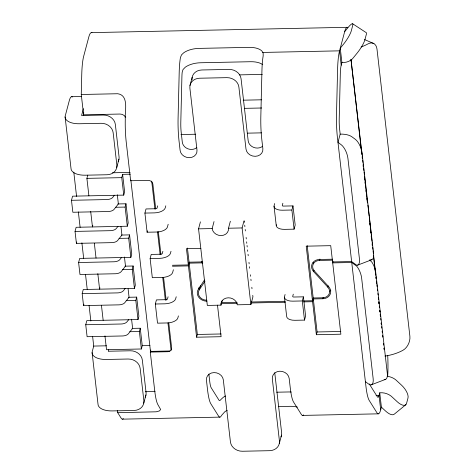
<?xml version="1.0" encoding="UTF-8"?>
<svg xmlns="http://www.w3.org/2000/svg" width="475" height="475" viewBox="0 0 475 475"><rect width="100%" height="100%" fill="white"/><g stroke="black" fill="none" stroke-linecap="round" stroke-linejoin="round"><path stroke-width="0.71" d="M125.756 117.23L124.112 115.472L122.17 114.38L120.062 114.042L83.594 114.802L81.267 94.495L81.748 74.557A30.358 4.987 88.8 0 1 82.579 62.415L82.769 60.972A30.358 4.987 88.8 0 1 83.707 56.163L88.801 37.026A33.244 5.462 88.8 0 1 91.966 32.775M83.594 114.802L83.659 112.058M83.624 115.413L83.695 112.444M83.41 108.638L81.581 115.508L103.354 115.057A11.038 9.464 14.9 0 1 115.342 124.403L119.041 156.708A11.038 9.464 14.9 0 1 118.133 161.524M117.319 194.792L118.37 203.941L114.077 209.38A5.522 2.696 -6.5 0 1 108.282 211.523L72.847 212.26L71.476 200.296L72.574 196.175L123.743 195.112L124.622 191.817L122.615 174.343L130.316 174.188M88.902 195.837L86.901 178.368L87.744 175.192M120.965 226.605L121.933 235.048L117.646 240.493A5.522 2.696 -6.5 0 1 111.845 242.636L76.41 243.372L75.038 231.408L76.137 227.287L127.306 226.225L128.185 222.923L125.988 203.781L117.836 203.953M76.41 243.372L76.778 242.001M124.45 257.011L125.495 266.16L121.208 271.599A5.522 2.696 -6.5 0 1 115.407 273.748L79.972 274.485L78.607 262.521L79.699 258.394L130.868 257.331L131.747 254.036L129.556 234.893L121.398 235.06M92.815 225.631L92.465 226.949L90.695 211.482M128.096 288.824L129.063 297.273L124.771 302.712A5.522 2.696 -6.5 0 1 118.976 304.855L83.541 305.591L82.169 293.627L83.268 289.507L134.437 288.444L135.31 285.148L133.119 266L124.967 266.172M116.761 167.438L118.958 159.196M83.541 305.591L83.903 304.22M123.743 195.112L121.742 177.644L122.615 174.343M131.575 319.23L132.626 328.379L128.339 333.824A5.522 2.696 -6.5 0 1 122.538 335.968L87.103 336.704L85.732 324.74L86.83 320.619L137.999 319.556L138.878 316.255L136.681 297.113L128.529 297.279M99.946 287.85L99.596 289.168L97.826 273.707M127.306 226.225L125.115 207.076L125.988 203.781M92.619 336.49L93.718 346.073L92.257 351.571A16.56 8.081 -6.5 0 0 106.394 359.474L128.167 359.017A11.038 9.464 14.9 0 1 140.155 368.363L143.854 400.668A11.038 9.464 14.9 0 1 134.063 410.471L112.29 410.923A16.56 8.081 -6.5 0 1 98.004 404.094L92.108 352.64M130.868 257.331L128.678 238.189L129.556 234.893M168.168 224.271L167.438 227.014A9.66 4.714 -6.5 0 1 156.631 232.026L147.107 232.222L144.911 213.079L146.009 208.953L155.717 208.739A1.36 0.665 -6.5 0 0 157.029 208.133L157.664 205.847M134.437 288.444L132.24 269.301L133.119 266M147.107 232.222L147.47 230.85M189.97 85.53L192.167 77.288M137.999 319.556L135.808 300.408L136.681 297.113M173.381 269.741L172.645 272.484A9.66 4.714 -6.5 0 1 161.844 277.489L152.315 277.691L150.124 258.543L151.216 254.422L160.924 254.208A1.36 0.665 -6.5 0 0 162.236 253.602L162.872 251.317M165.793 205.812L165.247 207.872A9.66 4.714 -6.5 0 1 154.44 212.877L144.911 213.079M104.945 335.884L106.531 349.713L141.372 348.988L139.371 331.52L140.25 328.225L132.092 328.391M141.372 348.988L142.251 345.693L140.25 328.225M178.404 315.893L177.858 317.953A9.66 4.714 -6.5 0 1 167.052 322.958L157.522 323.16L155.331 304.012L156.429 299.891L166.131 299.678A1.36 0.665 -6.5 0 0 167.443 299.072L168.085 296.786M171 251.281L170.454 253.341A9.66 4.714 -6.5 0 1 159.648 258.347L150.124 258.543M117.479 410.59L117.723 412.704L156.245 411.801L159.41 410.934L160.663 409.515L158.027 404.866A30.358 4.987 88.8 0 1 154.713 390.682L150.29 352.082L150.842 350.022M143.771 403.156L145.962 394.915M176.213 296.75L175.661 298.811A9.66 4.714 -6.5 0 1 164.855 303.816L155.331 304.012M172.36 265.264L188.326 264.931L189.056 262.188L187.435 248.033M217.491 305.14L221.101 336.698L196.608 337.208L188.438 265.893L189.169 263.144L201.406 262.889A7.731 6.626 14.9 0 1 202.789 262.972M222.312 300.248L221.012 305.146L207.332 305.431L198.556 228.849L200.42 221.855M201.406 262.889L201.774 261.517M230.357 221.231L228.499 228.226A8.277 7.095 14.9 0 1 221.154 235.576A8.277 7.095 14.9 0 1 212.165 228.564L214.029 221.57M206.791 300.2A7.731 6.626 14.9 0 1 199.637 296.756A7.731 6.626 14.9 0 1 199.31 289.833L200.402 285.712M196.608 337.208L197.339 334.459L189.169 263.144M221.012 305.146L220.905 304.226A8.277 7.095 14.9 0 1 228.261 297.795A8.277 7.095 14.9 0 1 237.09 303.852L237.203 304.808L250.883 304.522L242.107 227.941L243.966 220.952M274.669 203.549L274.117 205.61A9.66 4.714 -6.5 0 0 282.364 210.217L291.893 210.021L292.986 205.901L283.29 206.085A1.36 0.665 -6.5 0 1 282.287 205.527L282.868 203.241M250.883 304.522L252.926 296.827L252.759 295.361M344.654 31.706L339.56 50.843A30.358 4.987 88.8 0 0 337.6 69.237L336.496 114.707A30.358 4.987 88.8 0 0 337.452 137.744L351.637 261.541L356.517 265.127L357.574 265.169L371.705 259.76A11.038 4.483 69.1 0 0 373.582 253.549L362.063 153.039A11.038 4.483 69.1 0 0 355.318 139.312L351.981 136.853A16.013 7.814 -6.5 0 0 340.177 134.122L339.649 129.503A13.799 2.268 88.8 0 1 339.215 119.029L340.343 72.699A13.799 2.268 88.8 0 1 341.204 65.2L341.911 62.552L340.266 48.195L343.68 43.991A11.038 2.042 -56.8 0 0 351.251 30.988L352.711 25.49A11.038 2.042 -56.8 0 0 348.068 27.508L344.654 31.706A33.244 5.462 88.8 0 1 347.813 27.455M276.313 224.752A9.66 4.714 -6.5 0 0 284.561 229.366L294.084 229.164L295.183 225.043L292.986 205.901M285.083 294.488L284.537 296.548A9.66 4.714 -6.5 0 0 292.784 301.156L302.308 300.96L303.406 296.839L293.71 297.023A1.36 0.665 -6.5 0 1 292.707 296.465L293.289 294.179M340.177 134.122L337.98 142.363L341.187 144.721A11.038 4.483 69.1 0 1 347.932 158.442L359.444 258.952A11.038 4.483 69.1 0 1 357.574 265.169M303.614 300.918L312.473 300.734L313.203 297.985L322.721 297.789A7.731 6.626 14.9 0 0 329.056 294.067A7.731 6.626 14.9 0 0 327.798 287.161L313.637 271.623L314.005 270.245M333.058 261.517L332.696 262.889L340.866 334.204L316.368 334.715L312.586 301.69L313.316 298.941L322.834 298.745A8.829 7.57 14.9 0 0 330.072 294.494A8.829 7.57 14.9 0 0 328.635 286.597L314.474 271.059A7.731 6.626 14.9 0 1 313.215 264.153A7.731 6.626 14.9 0 1 319.55 260.431L319.918 259.059M284.448 297.172L286.645 316.314A9.66 4.714 -6.5 0 0 294.975 320.298L304.505 320.103L305.597 315.982L303.406 296.839M279.336 443.371L281.527 435.13M322.834 298.745L323.196 297.374M327.798 287.161L328.166 285.79M316.368 334.715L317.098 331.966L313.316 298.941M387.707 376.384A14.066 12.059 14.9 0 1 397.112 381.075L401.654 385.284A11.038 4.839 50.7 0 1 407.989 398.003L406.529 403.495A11.038 4.839 50.7 0 1 397.266 401.767L392.724 397.557A14.066 12.059 14.9 0 0 379.745 392.801L379.044 395.449L380.689 409.806A30.358 4.987 88.8 0 1 376.96 412.781L369.241 400.478A30.358 4.987 88.8 0 1 365.928 386.288L351.743 262.497L332.696 262.889M380.689 409.806L381.389 407.158L379.745 392.801M204.428 280.048L198.348 289.311A8.829 7.57 14.9 0 0 198.722 297.225A8.829 7.57 14.9 0 0 206.898 301.156M199.31 289.833L204.986 281.188M114.427 195.237L112.712 197.416A5.522 2.696 -6.5 0 1 106.911 199.559L71.476 200.296M117.99 226.349L116.274 228.523A5.522 2.696 -6.5 0 1 110.473 230.672L75.038 231.408M121.552 257.462L119.837 259.635A5.522 2.696 -6.5 0 1 114.036 261.778L78.607 262.521M125.115 288.568L123.399 290.748A5.522 2.696 -6.5 0 1 117.604 292.891L82.169 293.627M128.683 319.681L126.968 321.854A5.522 2.696 -6.5 0 1 121.167 324.003L85.732 324.74M405.882 404.67L394.363 414.099A11.038 4.839 50.7 0 1 385.753 411.196L381.389 407.158M371.278 384.821L385.415 379.418M155.099 391.263L145.303 391.78M91.283 32.627L347.136 27.307M262.752 52.44L263.15 53.182L263.168 55.872A30.358 4.987 88.8 0 0 261.933 70.811L260.834 116.28A30.358 4.987 88.8 0 0 261.784 139.317L262.865 148.722A8.556 7.333 14.9 0 1 255.277 156.317A8.556 7.333 14.9 0 1 245.991 149.073L238.877 86.996A11.038 9.464 14.9 0 0 226.896 77.651L199.672 78.215A11.038 9.464 14.9 0 0 189.881 88.018L196.994 150.088A8.556 7.333 14.9 0 1 189.406 157.682A8.556 7.333 14.9 0 1 180.12 150.444L179.045 141.039A30.358 4.987 88.8 0 1 178.089 118.002L179.194 72.532A30.358 4.987 88.8 0 1 180.423 57.588L181.521 54.874L183.677 52.814A16.56 8.081 -6.5 0 1 198.918 48.397L249.001 47.358A16.56 8.081 -6.5 0 1 262.046 51.187L262.752 52.44L339.56 50.843L341.204 65.2M239.406 74.878L262.283 74.403M81.267 94.495L117.741 93.735C129.414 95.41 124.557 111.756 125.287 119.1A30.358 4.987 88.8 0 0 126.237 142.138L130.661 180.737L148.081 180.375A4.418 3.782 14.9 0 1 152.873 184.11L155.729 209.036M71.683 96.71L81.629 96.502M243.224 100.183L261.672 99.798M244.72 108.347L261.695 107.997M180.928 134.538L195.718 134.229M247.493 133.154L261.547 132.857M112.474 172.781L130.091 172.413M86.901 178.368L121.742 177.644M115.478 207.278L125.115 207.076M367.407 202.95L364.586 176.439M198.556 228.849L212.165 228.564M228.499 228.226L242.107 227.941M119.041 238.391L128.678 238.189M200.872 248.36L186.461 248.662L188.326 264.931M189.056 262.188L201.299 261.933A8.829 7.57 14.9 0 1 202.356 261.968M332.583 259.202L319.443 259.475A8.829 7.57 14.9 0 0 312.2 263.726A8.829 7.57 14.9 0 0 313.637 271.623M319.55 260.431L332.696 260.158M351.637 261.541L332.583 261.933L330.719 245.664L306.221 246.169L312.473 300.734M172.467 266.226L188.438 265.893M122.603 269.497L132.24 269.301M126.172 300.61L135.808 300.408M221.641 302.623L237.15 302.302M251.18 302.005L285.148 301.304M221.012 303.596L237.257 303.258M251.287 302.967L285.261 302.26M303.721 301.874L312.586 301.69M129.734 331.722L139.371 331.52M197.339 334.459L221.112 333.967M317.098 331.966L340.872 331.473M93.718 346.073L106.501 345.806M142.251 345.693L149.946 345.533M108.591 351.227L130.364 350.776A11.038 9.464 14.9 0 1 142.346 360.121L146.051 392.427A11.038 9.464 14.9 0 1 145.136 397.248M169.682 350.995L150.474 351.393L130.845 180.049M150.29 352.082L167.711 351.72A4.418 3.782 14.9 0 0 171.629 347.801L168.773 322.875M385.219 356.102L384.952 356.108A32.716 15.972 -6.5 0 0 403.043 350.223A11.038 7.321 -66.8 0 0 409.883 336.217L376.984 49.044A11.038 7.321 -66.8 0 0 367.953 43.908A32.716 15.972 -6.5 0 1 361.107 46.978M276.693 392.207L288.479 391.964A16.56 8.081 -6.5 0 1 291.288 392.029M376.075 395.509L379.044 395.449A13.799 2.268 88.8 0 1 377.494 397.011L369.627 384.495A13.799 2.268 88.8 0 1 369.336 383.913M278.338 406.57L290.124 406.321A16.56 8.081 -6.5 0 1 297.421 407.099M122.419 419.158L219.86 417.127M302.605 415.411L378.272 413.838M370.654 259.724L371.705 259.76M364.497 39.562L373.884 43.575M352.628 23.75L366.243 32.656A11.038 2.042 -56.8 0 1 366.332 34.396L364.871 39.894A11.038 2.042 -56.8 0 1 357.301 52.897L353.738 57.273A14.066 12.059 14.9 0 1 341.911 62.552M369.645 259.861L371.996 262.325A11.038 4.483 69.1 0 1 375.772 272.692L387.285 373.202A11.038 4.483 69.1 0 1 384.162 379.371M351.743 262.497L356.63 266.089L357.865 267.734A11.038 4.483 69.1 0 1 361.641 278.101L373.154 378.611A11.038 4.483 69.1 0 1 368.606 384.026L365.4 381.674M117.723 412.704L121.107 418.101A30.358 4.987 88.8 0 0 123.381 418.588M362.021 154.345L350.972 59.363L361.505 151.406M362.188 155.818L362.532 158.763M362.704 160.235L362.959 162.444M363.132 163.917L363.476 166.862M363.648 168.34L363.903 170.549M364.076 172.021L364.414 174.966M361.671 152.879L361.837 154.351M362.176 157.296L362.348 158.769M363.108 165.395L363.274 166.868M364.539 177.911L364.711 179.384M365.043 182.335L365.216 183.807M365.976 190.433L366.142 191.906M366.902 198.532L367.068 200.005M368.333 211.048L368.505 212.521M369.77 223.565L369.936 225.037M370.274 227.982L370.447 229.455M370.696 231.669L370.868 233.142M371.207 236.087L371.373 237.559M372.133 244.186L372.299 245.658M373.481 255.966L375.256 271.427M375.505 273.636L375.678 275.108M375.927 277.317L376.099 278.789M376.432 281.74L376.604 283.213M378.795 302.355L378.967 303.828M379.727 310.454L379.893 311.927M380.232 314.872L380.398 316.344M381.33 324.443L381.158 322.97L381.383 324.443M382.761 336.965L382.595 335.492L382.797 336.965M383.521 343.591L383.687 345.064L383.545 343.591M307.206 245.634L313.203 297.985M291.893 210.021L294.084 229.164M302.308 300.96L304.505 320.103M274.033 206.233L276.224 225.382M274.752 372.756L281.616 432.642A11.038 9.464 14.9 0 1 280.974 436.905M244.233 220.964L244.399 222.383M244.726 225.227L244.886 226.646M245.213 229.49L245.373 230.915M246.121 237.441L246.293 238.907M246.626 241.834L246.792 243.301M247.047 245.498L247.214 246.964M247.552 249.892L247.718 251.358M248.051 254.291L248.223 255.752M248.977 262.348L249.143 263.815M249.482 266.742L249.648 268.209M250.402 274.799L250.574 276.266M250.907 279.193L251.073 280.66M251.833 287.268L251.999 288.735M208.881 374.11L209.713 381.342A13.799 2.268 88.8 0 0 211.215 387.79L218.933 400.093A13.799 2.268 88.8 0 0 219.682 400.544L219.883 400.461A14.013 3.848 -87.3 0 0 220.887 399.528L223.161 397.421A16.56 8.081 -6.5 0 1 225.542 395.984M158.335 231.758L160.936 254.481M163.566 277.43L166.173 300.152M151.697 181.088L154.903 209.036M157.51 231.83L160.123 254.63M162.735 277.424L165.348 300.224M167.96 323.018L171.077 350.229M108.466 349.713L108.633 351.168M94.347 243.331L96.033 258.056M101.472 305.55L103.158 320.281M73.791 172.122L76.576 196.448M78.351 211.927L80.121 227.406M81.896 242.885L83.671 258.364M85.53 274.58L87.216 289.317M89.074 305.538L90.85 321.011M65.105 116.921L71.001 168.376A16.56 8.081 -6.5 0 0 85.286 175.204L107.059 174.752A11.038 9.464 14.9 0 0 116.85 164.95L113.145 132.644A11.038 9.464 14.9 0 0 101.163 123.298L79.39 123.749A16.56 8.081 -6.5 0 1 65.253 115.847L69.273 100.736A30.358 4.987 88.8 0 1 72.343 96.977M367.917 205.152L369.164 216.196M369.33 217.669L371.076 233.136M371.242 234.608L371.99 241.235M372.157 242.707L372.489 245.652M372.655 247.125L372.905 249.333M373.071 250.806L373.403 253.751M373.57 255.223L375.814 275.108M375.98 276.581L376.23 278.789M376.479 280.998L376.728 283.207M376.895 284.679L377.144 286.888M377.393 289.097L377.56 290.569M377.892 293.514L378.058 294.987M378.308 297.202L378.557 299.41M378.807 301.619L379.056 303.828M379.305 306.037L379.472 307.509M379.804 310.454L379.97 311.927M380.22 314.135L380.469 316.344M380.718 318.553L380.885 320.025M381.633 326.652L381.799 328.124M382.132 331.069L382.298 332.542M387.719 355.674A33.244 5.462 88.8 0 1 387.719 375.749M198.948 289.115A8.829 7.57 14.9 0 1 198.74 287.731M330.808 290.178A8.829 7.57 14.9 0 1 329.846 291.211M313.53 263.637A8.829 7.57 14.9 0 1 313.138 262.271M196.828 147.594A8.556 7.333 14.9 0 1 187.958 148.823A8.556 7.333 14.9 0 1 182.311 142.197L181.236 132.798A13.799 2.268 88.8 0 1 180.803 122.324L181.907 76.855A13.799 2.268 88.8 0 1 182.127 72.764L182.257 72.034A14.013 3.848 -87.3 0 1 183.077 69.481L185.321 67.171A16.56 8.081 -6.5 0 1 200.563 62.759L250.646 61.714A16.56 8.081 -6.5 0 1 262.74 64.671M262.693 146.223A8.556 7.333 14.9 0 1 253.822 147.452A8.556 7.333 14.9 0 1 248.182 140.832L241.068 78.755A11.038 9.464 14.9 0 0 229.087 69.409L201.869 69.973A11.038 9.464 14.9 0 0 192.078 79.776M302.931 415.352A30.358 4.987 88.8 0 1 301.293 414.354L293.574 402.052A30.358 4.987 88.8 0 1 290.261 387.861L289.186 378.456A8.556 7.333 14.9 0 0 279.9 371.218A8.556 7.333 14.9 0 0 272.312 378.812L279.419 440.883A11.038 9.464 14.9 0 1 269.628 450.686L242.41 451.25A11.038 9.464 14.9 0 1 230.428 441.904L223.315 379.828A8.556 7.333 14.9 0 0 214.029 372.584A8.556 7.333 14.9 0 0 206.441 380.178L207.516 389.583A30.358 4.987 88.8 0 0 210.829 403.768L218.547 416.076A30.358 4.987 88.8 0 0 221.433 415.542L224.806 411.777A16.56 8.081 -6.5 0 1 227.187 410.341M303.567 414.841A30.358 4.987 88.8 0 1 303.252 415.162M384.198 349.481L384.026 348.009L384.21 349.481"/></g></svg>
